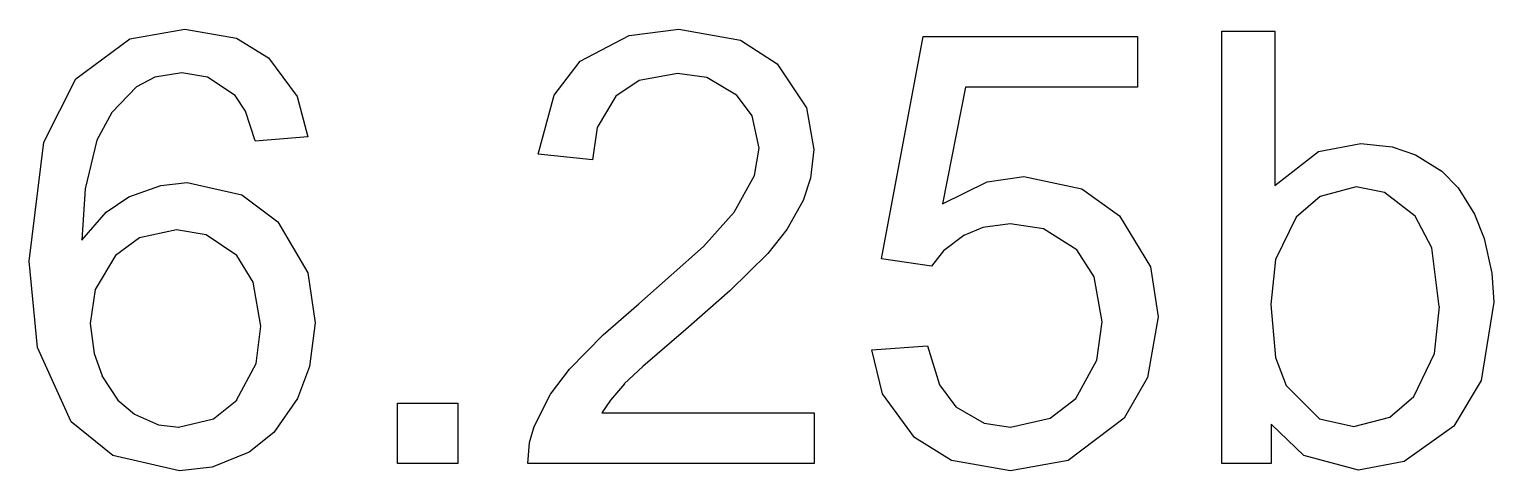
# Model space of a CAD drawing. Header units: millimetres. Extents: x -489 to 574, y -241 to 468.
# Drawn here: x -344.92 to -314.14, y -163.22 to -153.93 of the extents above; entities that cross this region are included whole.
import ezdxf

# ---------------------------------------------------------------- set-up
doc = ezdxf.new("R2010")
doc.units = ezdxf.units.MM
doc.layers.add('01_线宽0.15', color=7, linetype='Continuous')
doc.layers.add('实填充图层01', color=7, linetype='Continuous')

# ---------------------------------------------------------------- blocks, each defined once
blk = doc.blocks.new('图块1821_无名图块')
at = {"layer": '实填充图层01'}
for p, q in [((0.006, 0.146), (-0.213, 0.478)), ((0.213, -0.478), (0.006, 0.146))]:
    blk.add_line(p, q, dxfattribs=at)
blk = doc.blocks.new('图块1822_无名图块')
at = {"layer": '实填充图层01'}
for p, q in [((-0.015, 0.147), (-0.561, 0.239)), ((0.561, -0.239), (-0.015, 0.147))]:
    blk.add_line(p, q, dxfattribs=at)
blk = doc.blocks.new('图块1823_无名图块')
at = {"layer": '实填充图层01'}
for p, q in [((-0.088, 0.056), (-0.474, -0.149)), ((0.474, 0.149), (-0.088, 0.056))]:
    blk.add_line(p, q, dxfattribs=at)
blk = doc.blocks.new('图块1824_无名图块')
at = {"layer": '实填充图层01'}
for p, q in [((0.416, 0.56), (-0.104, 0.02)), ((-0.104, 0.02), (-0.416, -0.56))]:
    blk.add_line(p, q, dxfattribs=at)
blk = doc.blocks.new('图块1825_无名图块')
at = {"layer": '实填充图层01'}
for p, q in [((0.159, 1.051), (-0.091, 0.027)), ((-0.091, 0.027), (-0.159, -1.051))]:
    blk.add_line(p, q, dxfattribs=at)
blk = doc.blocks.new('图块1826_无名图块')
at = {"layer": '实填充图层01'}
for p, q in [((0.015, 0.133), (0.494, 0.455)), ((-0.494, -0.455), (0.015, 0.133))]:
    blk.add_line(p, q, dxfattribs=at)
blk = doc.blocks.new('图块1827_无名图块')
at = {"layer": '实填充图层01'}
for p, q in [((-0.612, -0.149), (0.059, 0.091)), ((0.059, 0.091), (0.612, 0.149))]:
    blk.add_line(p, q, dxfattribs=at)
blk = doc.blocks.new('图块1828_无名图块')
at = {"layer": '实填充图层01'}
for p, q in [((-0.952, 0.412), (0.196, 0.153)), ((0.196, 0.153), (0.952, -0.412))]:
    blk.add_line(p, q, dxfattribs=at)
blk = doc.blocks.new('图块1829_无名图块')
at = {"layer": '实填充图层01'}
for p, q in [((-0.393, 1.063), (0.24, -0.009)), ((0.24, -0.009), (0.393, -1.063))]:
    blk.add_line(p, q, dxfattribs=at)
blk = doc.blocks.new('图块1830_无名图块')
at = {"layer": '实填充图层01'}
for p, q in [((0.184, 0.796), (0.069, -0.125)), ((0.069, -0.125), (-0.184, -0.796))]:
    blk.add_line(p, q, dxfattribs=at)
blk = doc.blocks.new('图块1831_无名图块')
at = {"layer": '实填充图层01'}
for p, q in [((0.508, 0.563), (0.007, -0.153)), ((0.007, -0.153), (-0.508, -0.563))]:
    blk.add_line(p, q, dxfattribs=at)
blk = doc.blocks.new('图块1832_无名图块')
at = {"layer": '实填充图层01'}
for p, q in [((0.732, 0.196), (-0.045, -0.12)), ((-0.045, -0.12), (-0.732, -0.196))]:
    blk.add_line(p, q, dxfattribs=at)
blk = doc.blocks.new('图块1833_无名图块')
at = {"layer": '实填充图层01'}
for p, q in [((-0.263, -0.191), (-1.139, 0.513)), ((1.139, -0.513), (-0.263, -0.191))]:
    blk.add_line(p, q, dxfattribs=at)
blk = doc.blocks.new('图块1834_无名图块')
at = {"layer": '实填充图层01'}
for p, q in [((-0.27, -0.125), (-0.44, 1.691)), ((0.44, -1.691), (-0.27, -0.125))]:
    blk.add_line(p, q, dxfattribs=at)
blk = doc.blocks.new('图块1835_无名图块')
at = {"layer": '实填充图层01'}
for p, q in [((-0.182, 0.584), (0.488, 1.917)), ((-0.488, -1.917), (-0.182, 0.584))]:
    blk.add_line(p, q, dxfattribs=at)
blk = doc.blocks.new('图块1836_无名图块')
at = {"layer": '实填充图层01'}
for p, q in [((-1.147, -0.521), (-0.009, 0.319)), ((-0.009, 0.319), (1.147, 0.521))]:
    blk.add_line(p, q, dxfattribs=at)
blk = doc.blocks.new('图块1837_无名图块')
at = {"layer": '实填充图层01'}
for p, q in [((-0.88, 0.301), (0.201, 0.112)), ((0.201, 0.112), (0.88, -0.301))]:
    blk.add_line(p, q, dxfattribs=at)
blk = doc.blocks.new('图块1838_无名图块')
at = {"layer": '实填充图层01'}
for p, q in [((-0.412, 0.83), (0.185, 0.014)), ((0.185, 0.014), (0.412, -0.83))]:
    blk.add_line(p, q, dxfattribs=at)
blk = doc.blocks.new('图块1839_无名图块')
at = {"layer": '实填充图层01'}
for p, q in [((-0.123, 0.552), (-0.045, -0.079)), ((-0.045, -0.079), (0.123, -0.552))]:
    blk.add_line(p, q, dxfattribs=at)
blk = doc.blocks.new('图块1840_无名图块')
at = {"layer": '实填充图层01'}
for p, q in [((-0.341, 0.401), (-0.006, -0.11)), ((-0.006, -0.11), (0.341, -0.401))]:
    blk.add_line(p, q, dxfattribs=at)
blk = doc.blocks.new('图块1841_无名图块')
at = {"layer": '实填充图层01'}
for p, q in [((-0.465, 0.139), (0.042, -0.085)), ((0.042, -0.085), (0.465, -0.139))]:
    blk.add_line(p, q, dxfattribs=at)
blk = doc.blocks.new('图块1842_无名图块')
at = {"layer": '实填充图层01'}
for p, q in [((0.125, -0.107), (0.61, 0.286)), ((-0.61, -0.286), (0.125, -0.107))]:
    blk.add_line(p, q, dxfattribs=at)
blk = doc.blocks.new('图块1843_无名图块')
at = {"layer": '实填充图层01'}
for p, q in [((0.155, -0.008), (0.253, 0.776)), ((-0.253, -0.776), (0.155, -0.008))]:
    blk.add_line(p, q, dxfattribs=at)
blk = doc.blocks.new('图块1844_无名图块')
at = {"layer": '实填充图层01'}
for p, q in [((0.093, 0.188), (-0.25, 0.743)), ((0.25, -0.743), (0.093, 0.188))]:
    blk.add_line(p, q, dxfattribs=at)
blk = doc.blocks.new('图块1845_无名图块')
at = {"layer": '实填充图层01'}
for p, q in [((-0.009, 0.166), (-0.635, 0.272)), ((0.635, -0.272), (-0.009, 0.166))]:
    blk.add_line(p, q, dxfattribs=at)
blk = doc.blocks.new('图块1846_无名图块')
at = {"layer": '实填充图层01'}
for p, q in [((-0.134, 0.101), (-0.642, -0.272)), ((0.642, 0.272), (-0.134, 0.101))]:
    blk.add_line(p, q, dxfattribs=at)
blk = doc.blocks.new('图块1847_无名图块')
at = {"layer": '实填充图层01'}
for p, q in [((0.264, 0.712), (-0.162, -0.002)), ((-0.162, -0.002), (-0.264, -0.712))]:
    blk.add_line(p, q, dxfattribs=at)
blk = doc.blocks.new('图块1848_无名图块')
at = {"layer": '实填充图层01'}
for p, q in [((-0.03, 0.054), (0.066, 0.388)), ((-0.066, -0.388), (-0.03, 0.054))]:
    blk.add_line(p, q, dxfattribs=at)
blk = doc.blocks.new('图块1849_无名图块')
at = {"layer": '实填充图层01'}
for p, q in [((-0.024, 0.077), (0.371, 0.604)), ((-0.371, -0.604), (-0.024, 0.077))]:
    blk.add_line(p, q, dxfattribs=at)
blk = doc.blocks.new('图块1850_无名图块')
at = {"layer": '实填充图层01'}
for p, q in [((-0.02, 0.037), (0.73, 0.686)), ((-0.73, -0.686), (-0.02, 0.037))]:
    blk.add_line(p, q, dxfattribs=at)
blk = doc.blocks.new('图块1851_无名图块')
at = {"layer": '实填充图层01'}
for p, q in [((0.355, 0.24), (1.001, 0.963)), ((-1.001, -0.963), (0.355, 0.24))]:
    blk.add_line(p, q, dxfattribs=at)
blk = doc.blocks.new('图块1852_无名图块')
at = {"layer": '实填充图层01'}
for p, q in [((0.161, 0.1), (0.263, 0.673)), ((-0.263, -0.673), (0.161, 0.1))]:
    blk.add_line(p, q, dxfattribs=at)
blk = doc.blocks.new('图块1853_无名图块')
at = {"layer": '实填充图层01'}
for p, q in [((0.089, 0.118), (-0.238, 0.56)), ((0.238, -0.56), (0.089, 0.118))]:
    blk.add_line(p, q, dxfattribs=at)
blk = doc.blocks.new('图块1854_无名图块')
at = {"layer": '实填充图层01'}
for p, q in [((-0.003, 0.139), (-0.621, 0.228)), ((0.621, -0.228), (-0.003, 0.139))]:
    blk.add_line(p, q, dxfattribs=at)
blk = doc.blocks.new('图块1855_无名图块')
at = {"layer": '实填充图层01'}
for p, q in [((-0.158, 0.09), (-0.648, -0.241)), ((0.648, 0.241), (-0.158, 0.09))]:
    blk.add_line(p, q, dxfattribs=at)
blk = doc.blocks.new('图块1856_无名图块')
at = {"layer": '实填充图层01'}
for p, q in [((0.246, 0.667), (-0.148, 0.012)), ((-0.148, 0.012), (-0.246, -0.667))]:
    blk.add_line(p, q, dxfattribs=at)
blk = doc.blocks.new('图块1857_无名图块')
at = {"layer": '实填充图层01'}
for p, q in [((-0.107, 0.268), (0.443, 0.978)), ((-0.443, -0.978), (-0.107, 0.268))]:
    blk.add_line(p, q, dxfattribs=at)
blk = doc.blocks.new('图块1858_无名图块')
at = {"layer": '实填充图层01'}
for p, q in [((-0.006, 0.206), (1.034, 0.337)), ((-1.034, -0.337), (-0.006, 0.206))]:
    blk.add_line(p, q, dxfattribs=at)
blk = doc.blocks.new('图块1859_无名图块')
at = {"layer": '实填充图层01'}
for p, q in [((-1.036, 0.363), (0.259, 0.136)), ((0.259, 0.136), (1.036, -0.363))]:
    blk.add_line(p, q, dxfattribs=at)
blk = doc.blocks.new('图块1860_无名图块')
at = {"layer": '实填充图层01'}
for p, q in [((-0.382, 0.901), (0.234, -0.023)), ((0.234, -0.023), (0.382, -0.901))]:
    blk.add_line(p, q, dxfattribs=at)
blk = doc.blocks.new('图块1861_无名图块')
at = {"layer": '实填充图层01'}
for p, q in [((0.112, 0.537), (0.042, -0.069)), ((0.042, -0.069), (-0.112, -0.537))]:
    blk.add_line(p, q, dxfattribs=at)
blk = doc.blocks.new('图块1862_无名图块')
at = {"layer": '实填充图层01'}
for p, q in [((0.371, 0.557), (0.028, -0.053)), ((0.028, -0.053), (-0.371, -0.557))]:
    blk.add_line(p, q, dxfattribs=at)
blk = doc.blocks.new('图块1863_无名图块')
at = {"layer": '实填充图层01'}
for p, q in [((0.86, 0.8), (0.064, 0.011)), ((0.064, 0.011), (-0.86, -0.8))]:
    blk.add_line(p, q, dxfattribs=at)
blk = doc.blocks.new('图块1864_无名图块')
at = {"layer": '实填充图层01'}
for p, q in [((0.647, 0.573), (-0.255, -0.202)), ((-0.255, -0.202), (-0.647, -0.573))]:
    blk.add_line(p, q, dxfattribs=at)
blk = doc.blocks.new('图块1865_无名图块')
at = {"layer": '实填充图层01'}
for p, q in [((0.236, 0.303), (-0.053, -0.036)), ((-0.053, -0.036), (-0.236, -0.303))]:
    blk.add_line(p, q, dxfattribs=at)
blk = doc.blocks.new('图块1866_无名图块')
at = {"layer": '实填充图层01'}
for p, q in [((-0.3, 0.642), (-0.048, -0.181)), ((-0.048, -0.181), (0.3, -0.642))]:
    blk.add_line(p, q, dxfattribs=at)
blk = doc.blocks.new('图块1867_无名图块')
at = {"layer": '实填充图层01'}
for p, q in [((-0.574, 0.215), (0.018, -0.131)), ((0.018, -0.131), (0.574, -0.215))]:
    blk.add_line(p, q, dxfattribs=at)
blk = doc.blocks.new('图块1868_无名图块')
at = {"layer": '实填充图层01'}
for p, q in [((0.146, -0.113), (0.685, 0.304)), ((-0.685, -0.304), (0.146, -0.113))]:
    blk.add_line(p, q, dxfattribs=at)
blk = doc.blocks.new('图块1869_无名图块')
at = {"layer": '实填充图层01'}
for p, q in [((0.169, 0), (0.276, 0.806)), ((-0.276, -0.806), (0.169, 0))]:
    blk.add_line(p, q, dxfattribs=at)
blk = doc.blocks.new('图块1870_无名图块')
at = {"layer": '实填充图层01'}
for p, q in [((0.099, 0.19), (-0.265, 0.754)), ((0.265, -0.754), (0.099, 0.19))]:
    blk.add_line(p, q, dxfattribs=at)
blk = doc.blocks.new('图块1871_无名图块')
at = {"layer": '实填充图层01'}
for p, q in [((0, 0.169), (-0.702, 0.276)), ((0.702, -0.276), (0, 0.169))]:
    blk.add_line(p, q, dxfattribs=at)
blk = doc.blocks.new('图块1872_无名图块')
at = {"layer": '实填充图层01'}
for p, q in [((-0.086, 0.046), (-0.487, -0.124)), ((0.487, 0.124), (-0.086, 0.046))]:
    blk.add_line(p, q, dxfattribs=at)
blk = doc.blocks.new('图块1873_无名图块')
at = {"layer": '实填充图层01'}
for p, q in [((0.338, 0.321), (-0.085, -0.002)), ((-0.085, -0.002), (-0.338, -0.321))]:
    blk.add_line(p, q, dxfattribs=at)
blk = doc.blocks.new('图块1874_无名图块')
at = {"layer": '实填充图层01'}
for p, q in [((-0.856, -0.287), (0.083, 0.176)), ((0.083, 0.176), (0.856, 0.287))]:
    blk.add_line(p, q, dxfattribs=at)
blk = doc.blocks.new('图块1875_无名图块')
at = {"layer": '实填充图层01'}
for p, q in [((-1.002, 0.413), (0.212, 0.154)), ((0.212, 0.154), (1.002, -0.413))]:
    blk.add_line(p, q, dxfattribs=at)
blk = doc.blocks.new('图块1876_无名图块')
at = {"layer": '实填充图层01'}
for p, q in [((-0.408, 1.06), (0.25, -0.011)), ((0.25, -0.011), (0.408, -1.06))]:
    blk.add_line(p, q, dxfattribs=at)
blk = doc.blocks.new('图块1877_无名图块')
at = {"layer": '实填充图层01'}
for p, q in [((0.359, 1.067), (0.134, -0.211)), ((0.134, -0.211), (-0.359, -1.067))]:
    blk.add_line(p, q, dxfattribs=at)
blk = doc.blocks.new('图块1878_无名图块')
at = {"layer": '实填充图层01'}
for p, q in [((1.193, 0.552), (0.014, -0.339)), ((0.014, -0.339), (-1.193, -0.552))]:
    blk.add_line(p, q, dxfattribs=at)
blk = doc.blocks.new('图块1879_无名图块')
at = {"layer": '实填充图层01'}
for p, q in [((-0.233, -0.13), (-1.011, 0.348)), ((1.011, -0.348), (-0.233, -0.13))]:
    blk.add_line(p, q, dxfattribs=at)
blk = doc.blocks.new('图块1880_无名图块')
at = {"layer": '实填充图层01'}
for p, q in [((-0.22, -0.001), (-0.448, 0.922)), ((0.448, -0.922), (-0.22, -0.001))]:
    blk.add_line(p, q, dxfattribs=at)
blk = doc.blocks.new('图块1881_无名图块')
at = {"layer": '实填充图层01'}
for p, q in [((0.012, 0.27), (0.903, 0.441)), ((-0.903, -0.441), (0.012, 0.27))]:
    blk.add_line(p, q, dxfattribs=at)
blk = doc.blocks.new('图块1882_无名图块')
at = {"layer": '实填充图层01'}
for p, q in [((-0.576, 0.122), (0.085, 0.046)), ((0.085, 0.046), (0.576, -0.122))]:
    blk.add_line(p, q, dxfattribs=at)
blk = doc.blocks.new('图块1883_无名图块')
at = {"layer": '实填充图层01'}
for p, q in [((-0.447, 0.344), (0.1, 0.007)), ((0.1, 0.007), (0.447, -0.344))]:
    blk.add_line(p, q, dxfattribs=at)
blk = doc.blocks.new('图块1884_无名图块')
at = {"layer": '实填充图层01'}
for p, q in [((-0.274, 0.534), (0.07, -0.02)), ((0.07, -0.02), (0.274, -0.534))]:
    blk.add_line(p, q, dxfattribs=at)
blk = doc.blocks.new('图块1885_无名图块')
at = {"layer": '实填充图层01'}
for p, q in [((-0.099, 0.668), (0.061, -0.058)), ((0.061, -0.058), (0.099, -0.668))]:
    blk.add_line(p, q, dxfattribs=at)
blk = doc.blocks.new('图块1886_无名图块')
at = {"layer": '实填充图层01'}
for p, q in [((0.418, 1.306), (0.155, -0.346)), ((0.155, -0.346), (-0.418, -1.306))]:
    blk.add_line(p, q, dxfattribs=at)
blk = doc.blocks.new('图块1887_无名图块')
at = {"layer": '实填充图层01'}
for p, q in [((1.004, 0.461), (-0.038, -0.283)), ((-0.038, -0.283), (-1.004, -0.461))]:
    blk.add_line(p, q, dxfattribs=at)
blk = doc.blocks.new('图块1888_无名图块')
at = {"layer": '实填充图层01'}
for p, q in [((-0.233, -0.18), (-0.915, 0.485)), ((0.915, -0.485), (-0.233, -0.18))]:
    blk.add_line(p, q, dxfattribs=at)
blk = doc.blocks.new('图块1889_无名图块')
at = {"layer": '实填充图层01'}
for p, q in [((-0.161, 0.854), (-0.06, -0.264)), ((-0.06, -0.264), (0.161, -0.854))]:
    blk.add_line(p, q, dxfattribs=at)
blk = doc.blocks.new('图块1890_无名图块')
at = {"layer": '实填充图层01'}
for p, q in [((-0.712, 0.431), (-0.006, -0.264)), ((-0.006, -0.264), (0.712, -0.431))]:
    blk.add_line(p, q, dxfattribs=at)
blk = doc.blocks.new('图块1891_无名图块')
at = {"layer": '实填充图层01'}
for p, q in [((0.126, -0.118), (0.632, 0.317)), ((-0.632, -0.317), (0.126, -0.118))]:
    blk.add_line(p, q, dxfattribs=at)
blk = doc.blocks.new('图块1892_无名图块')
at = {"layer": '实填充图层01'}
for p, q in [((0.163, -0.04), (0.267, 0.946)), ((-0.267, -0.946), (0.163, -0.04))]:
    blk.add_line(p, q, dxfattribs=at)
blk = doc.blocks.new('图块1893_无名图块')
at = {"layer": '实填充图层01'}
for p, q in [((0.095, 0.281), (-0.255, 0.95)), ((0.255, -0.95), (0.095, 0.281))]:
    blk.add_line(p, q, dxfattribs=at)
blk = doc.blocks.new('图块1894_无名图块')
at = {"layer": '实填充图层01'}
for p, q in [((-0.022, 0.188), (-0.618, 0.307)), ((0.618, -0.307), (-0.022, 0.188))]:
    blk.add_line(p, q, dxfattribs=at)
blk = doc.blocks.new('图块1895_无名图块')
at = {"layer": '实填充图层01'}
for p, q in [((0.632, 0.318), (-0.126, 0.118)), ((-0.126, 0.118), (-0.632, -0.318))]:
    blk.add_line(p, q, dxfattribs=at)
blk = doc.blocks.new('图块1896_无名图块')
at = {"layer": '实填充图层01'}
for p, q in [((0.267, 0.919), (-0.163, 0.03)), ((-0.163, 0.03), (-0.267, -0.919))]:
    blk.add_line(p, q, dxfattribs=at)
blk = doc.blocks.new('图块1990_无名图块')
at = {"layer": '实填充图层01'}
for p, q in [((0.006, 0.146), (-0.213, 0.478)), ((0.213, -0.478), (0.006, 0.146))]:
    blk.add_line(p, q, dxfattribs=at)
blk = doc.blocks.new('图块1991_无名图块')
at = {"layer": '实填充图层01'}
for p, q in [((-0.015, 0.147), (-0.561, 0.239)), ((0.561, -0.239), (-0.015, 0.147))]:
    blk.add_line(p, q, dxfattribs=at)
blk = doc.blocks.new('图块1992_无名图块')
at = {"layer": '实填充图层01'}
for p, q in [((-0.088, 0.056), (-0.474, -0.149)), ((0.474, 0.149), (-0.088, 0.056))]:
    blk.add_line(p, q, dxfattribs=at)
blk = doc.blocks.new('图块1993_无名图块')
at = {"layer": '实填充图层01'}
for p, q in [((0.416, 0.56), (-0.104, 0.02)), ((-0.104, 0.02), (-0.416, -0.56))]:
    blk.add_line(p, q, dxfattribs=at)
blk = doc.blocks.new('图块1994_无名图块')
at = {"layer": '实填充图层01'}
for p, q in [((0.159, 1.051), (-0.091, 0.027)), ((-0.091, 0.027), (-0.159, -1.051))]:
    blk.add_line(p, q, dxfattribs=at)
blk = doc.blocks.new('图块1995_无名图块')
at = {"layer": '实填充图层01'}
for p, q in [((0.015, 0.133), (0.494, 0.455)), ((-0.494, -0.455), (0.015, 0.133))]:
    blk.add_line(p, q, dxfattribs=at)
blk = doc.blocks.new('图块1996_无名图块')
at = {"layer": '实填充图层01'}
for p, q in [((-0.612, -0.149), (0.059, 0.091)), ((0.059, 0.091), (0.612, 0.149))]:
    blk.add_line(p, q, dxfattribs=at)
blk = doc.blocks.new('图块1997_无名图块')
at = {"layer": '实填充图层01'}
for p, q in [((-0.952, 0.412), (0.196, 0.153)), ((0.196, 0.153), (0.952, -0.412))]:
    blk.add_line(p, q, dxfattribs=at)
blk = doc.blocks.new('图块1998_无名图块')
at = {"layer": '实填充图层01'}
for p, q in [((-0.393, 1.063), (0.24, -0.009)), ((0.24, -0.009), (0.393, -1.063))]:
    blk.add_line(p, q, dxfattribs=at)
blk = doc.blocks.new('图块1999_无名图块')
at = {"layer": '实填充图层01'}
for p, q in [((0.184, 0.796), (0.069, -0.125)), ((0.069, -0.125), (-0.184, -0.796))]:
    blk.add_line(p, q, dxfattribs=at)
blk = doc.blocks.new('图块2000_无名图块')
at = {"layer": '实填充图层01'}
for p, q in [((0.508, 0.563), (0.007, -0.153)), ((0.007, -0.153), (-0.508, -0.563))]:
    blk.add_line(p, q, dxfattribs=at)
blk = doc.blocks.new('图块2001_无名图块')
at = {"layer": '实填充图层01'}
for p, q in [((0.732, 0.196), (-0.045, -0.12)), ((-0.045, -0.12), (-0.732, -0.196))]:
    blk.add_line(p, q, dxfattribs=at)
blk = doc.blocks.new('图块2002_无名图块')
at = {"layer": '实填充图层01'}
for p, q in [((-0.263, -0.191), (-1.139, 0.513)), ((1.139, -0.513), (-0.263, -0.191))]:
    blk.add_line(p, q, dxfattribs=at)
blk = doc.blocks.new('图块2003_无名图块')
at = {"layer": '实填充图层01'}
for p, q in [((-0.27, -0.125), (-0.44, 1.691)), ((0.44, -1.691), (-0.27, -0.125))]:
    blk.add_line(p, q, dxfattribs=at)
blk = doc.blocks.new('图块2004_无名图块')
at = {"layer": '实填充图层01'}
for p, q in [((-0.182, 0.584), (0.488, 1.917)), ((-0.488, -1.917), (-0.182, 0.584))]:
    blk.add_line(p, q, dxfattribs=at)
blk = doc.blocks.new('图块2005_无名图块')
at = {"layer": '实填充图层01'}
for p, q in [((-1.147, -0.521), (-0.009, 0.319)), ((-0.009, 0.319), (1.147, 0.521))]:
    blk.add_line(p, q, dxfattribs=at)
blk = doc.blocks.new('图块2006_无名图块')
at = {"layer": '实填充图层01'}
for p, q in [((-0.88, 0.301), (0.201, 0.112)), ((0.201, 0.112), (0.88, -0.301))]:
    blk.add_line(p, q, dxfattribs=at)
blk = doc.blocks.new('图块2007_无名图块')
at = {"layer": '实填充图层01'}
for p, q in [((-0.412, 0.83), (0.185, 0.014)), ((0.185, 0.014), (0.412, -0.83))]:
    blk.add_line(p, q, dxfattribs=at)
blk = doc.blocks.new('图块2008_无名图块')
at = {"layer": '实填充图层01'}
for p, q in [((-0.123, 0.552), (-0.045, -0.079)), ((-0.045, -0.079), (0.123, -0.552))]:
    blk.add_line(p, q, dxfattribs=at)
blk = doc.blocks.new('图块2009_无名图块')
at = {"layer": '实填充图层01'}
for p, q in [((-0.341, 0.401), (-0.006, -0.11)), ((-0.006, -0.11), (0.341, -0.401))]:
    blk.add_line(p, q, dxfattribs=at)
blk = doc.blocks.new('图块2010_无名图块')
at = {"layer": '实填充图层01'}
for p, q in [((-0.465, 0.139), (0.042, -0.085)), ((0.042, -0.085), (0.465, -0.139))]:
    blk.add_line(p, q, dxfattribs=at)
blk = doc.blocks.new('图块2011_无名图块')
at = {"layer": '实填充图层01'}
for p, q in [((0.125, -0.107), (0.61, 0.286)), ((-0.61, -0.286), (0.125, -0.107))]:
    blk.add_line(p, q, dxfattribs=at)
blk = doc.blocks.new('图块2012_无名图块')
at = {"layer": '实填充图层01'}
for p, q in [((0.155, -0.008), (0.253, 0.776)), ((-0.253, -0.776), (0.155, -0.008))]:
    blk.add_line(p, q, dxfattribs=at)
blk = doc.blocks.new('图块2013_无名图块')
at = {"layer": '实填充图层01'}
for p, q in [((0.093, 0.188), (-0.25, 0.743)), ((0.25, -0.743), (0.093, 0.188))]:
    blk.add_line(p, q, dxfattribs=at)
blk = doc.blocks.new('图块2014_无名图块')
at = {"layer": '实填充图层01'}
for p, q in [((-0.009, 0.166), (-0.635, 0.272)), ((0.635, -0.272), (-0.009, 0.166))]:
    blk.add_line(p, q, dxfattribs=at)
blk = doc.blocks.new('图块2015_无名图块')
at = {"layer": '实填充图层01'}
for p, q in [((-0.134, 0.101), (-0.642, -0.272)), ((0.642, 0.272), (-0.134, 0.101))]:
    blk.add_line(p, q, dxfattribs=at)
blk = doc.blocks.new('图块2016_无名图块')
at = {"layer": '实填充图层01'}
for p, q in [((0.264, 0.712), (-0.162, -0.002)), ((-0.162, -0.002), (-0.264, -0.712))]:
    blk.add_line(p, q, dxfattribs=at)
blk = doc.blocks.new('图块2017_无名图块')
at = {"layer": '实填充图层01'}
for p, q in [((-0.03, 0.054), (0.066, 0.388)), ((-0.066, -0.388), (-0.03, 0.054))]:
    blk.add_line(p, q, dxfattribs=at)
blk = doc.blocks.new('图块2018_无名图块')
at = {"layer": '实填充图层01'}
for p, q in [((-0.024, 0.077), (0.371, 0.604)), ((-0.371, -0.604), (-0.024, 0.077))]:
    blk.add_line(p, q, dxfattribs=at)
blk = doc.blocks.new('图块2019_无名图块')
at = {"layer": '实填充图层01'}
for p, q in [((-0.02, 0.037), (0.73, 0.686)), ((-0.73, -0.686), (-0.02, 0.037))]:
    blk.add_line(p, q, dxfattribs=at)
blk = doc.blocks.new('图块2020_无名图块')
at = {"layer": '实填充图层01'}
for p, q in [((0.355, 0.24), (1.001, 0.963)), ((-1.001, -0.963), (0.355, 0.24))]:
    blk.add_line(p, q, dxfattribs=at)
blk = doc.blocks.new('图块2021_无名图块')
at = {"layer": '实填充图层01'}
for p, q in [((0.161, 0.1), (0.263, 0.673)), ((-0.263, -0.673), (0.161, 0.1))]:
    blk.add_line(p, q, dxfattribs=at)
blk = doc.blocks.new('图块2022_无名图块')
at = {"layer": '实填充图层01'}
for p, q in [((0.089, 0.118), (-0.238, 0.56)), ((0.238, -0.56), (0.089, 0.118))]:
    blk.add_line(p, q, dxfattribs=at)
blk = doc.blocks.new('图块2023_无名图块')
at = {"layer": '实填充图层01'}
for p, q in [((-0.003, 0.139), (-0.621, 0.228)), ((0.621, -0.228), (-0.003, 0.139))]:
    blk.add_line(p, q, dxfattribs=at)
blk = doc.blocks.new('图块2024_无名图块')
at = {"layer": '实填充图层01'}
for p, q in [((-0.158, 0.09), (-0.648, -0.241)), ((0.648, 0.241), (-0.158, 0.09))]:
    blk.add_line(p, q, dxfattribs=at)
blk = doc.blocks.new('图块2025_无名图块')
at = {"layer": '实填充图层01'}
for p, q in [((0.246, 0.667), (-0.148, 0.012)), ((-0.148, 0.012), (-0.246, -0.667))]:
    blk.add_line(p, q, dxfattribs=at)
blk = doc.blocks.new('图块2026_无名图块')
at = {"layer": '实填充图层01'}
for p, q in [((-0.107, 0.268), (0.443, 0.978)), ((-0.443, -0.978), (-0.107, 0.268))]:
    blk.add_line(p, q, dxfattribs=at)
blk = doc.blocks.new('图块2027_无名图块')
at = {"layer": '实填充图层01'}
for p, q in [((-0.006, 0.206), (1.034, 0.337)), ((-1.034, -0.337), (-0.006, 0.206))]:
    blk.add_line(p, q, dxfattribs=at)
blk = doc.blocks.new('图块2028_无名图块')
at = {"layer": '实填充图层01'}
for p, q in [((-1.036, 0.363), (0.259, 0.136)), ((0.259, 0.136), (1.036, -0.363))]:
    blk.add_line(p, q, dxfattribs=at)
blk = doc.blocks.new('图块2029_无名图块')
at = {"layer": '实填充图层01'}
for p, q in [((-0.382, 0.901), (0.234, -0.023)), ((0.234, -0.023), (0.382, -0.901))]:
    blk.add_line(p, q, dxfattribs=at)
blk = doc.blocks.new('图块2030_无名图块')
at = {"layer": '实填充图层01'}
for p, q in [((0.112, 0.537), (0.042, -0.069)), ((0.042, -0.069), (-0.112, -0.537))]:
    blk.add_line(p, q, dxfattribs=at)
blk = doc.blocks.new('图块2031_无名图块')
at = {"layer": '实填充图层01'}
for p, q in [((0.371, 0.557), (0.028, -0.053)), ((0.028, -0.053), (-0.371, -0.557))]:
    blk.add_line(p, q, dxfattribs=at)
blk = doc.blocks.new('图块2032_无名图块')
at = {"layer": '实填充图层01'}
for p, q in [((0.86, 0.8), (0.064, 0.011)), ((0.064, 0.011), (-0.86, -0.8))]:
    blk.add_line(p, q, dxfattribs=at)
blk = doc.blocks.new('图块2033_无名图块')
at = {"layer": '实填充图层01'}
for p, q in [((0.647, 0.573), (-0.255, -0.202)), ((-0.255, -0.202), (-0.647, -0.573))]:
    blk.add_line(p, q, dxfattribs=at)
blk = doc.blocks.new('图块2034_无名图块')
at = {"layer": '实填充图层01'}
for p, q in [((0.236, 0.303), (-0.053, -0.036)), ((-0.053, -0.036), (-0.236, -0.303))]:
    blk.add_line(p, q, dxfattribs=at)
blk = doc.blocks.new('图块2035_无名图块')
at = {"layer": '实填充图层01'}
for p, q in [((-0.3, 0.642), (-0.048, -0.181)), ((-0.048, -0.181), (0.3, -0.642))]:
    blk.add_line(p, q, dxfattribs=at)
blk = doc.blocks.new('图块2036_无名图块')
at = {"layer": '实填充图层01'}
for p, q in [((-0.574, 0.215), (0.018, -0.131)), ((0.018, -0.131), (0.574, -0.215))]:
    blk.add_line(p, q, dxfattribs=at)
blk = doc.blocks.new('图块2037_无名图块')
at = {"layer": '实填充图层01'}
for p, q in [((0.146, -0.113), (0.685, 0.304)), ((-0.685, -0.304), (0.146, -0.113))]:
    blk.add_line(p, q, dxfattribs=at)
blk = doc.blocks.new('图块2038_无名图块')
at = {"layer": '实填充图层01'}
for p, q in [((0.169, 0), (0.276, 0.806)), ((-0.276, -0.806), (0.169, 0))]:
    blk.add_line(p, q, dxfattribs=at)
blk = doc.blocks.new('图块2039_无名图块')
at = {"layer": '实填充图层01'}
for p, q in [((0.099, 0.19), (-0.265, 0.754)), ((0.265, -0.754), (0.099, 0.19))]:
    blk.add_line(p, q, dxfattribs=at)
blk = doc.blocks.new('图块2040_无名图块')
at = {"layer": '实填充图层01'}
for p, q in [((0, 0.169), (-0.702, 0.276)), ((0.702, -0.276), (0, 0.169))]:
    blk.add_line(p, q, dxfattribs=at)
blk = doc.blocks.new('图块2041_无名图块')
at = {"layer": '实填充图层01'}
for p, q in [((-0.086, 0.046), (-0.487, -0.124)), ((0.487, 0.124), (-0.086, 0.046))]:
    blk.add_line(p, q, dxfattribs=at)
blk = doc.blocks.new('图块2042_无名图块')
at = {"layer": '实填充图层01'}
for p, q in [((0.338, 0.321), (-0.085, -0.002)), ((-0.085, -0.002), (-0.338, -0.321))]:
    blk.add_line(p, q, dxfattribs=at)
blk = doc.blocks.new('图块2043_无名图块')
at = {"layer": '实填充图层01'}
for p, q in [((-0.856, -0.287), (0.083, 0.176)), ((0.083, 0.176), (0.856, 0.287))]:
    blk.add_line(p, q, dxfattribs=at)
blk = doc.blocks.new('图块2044_无名图块')
at = {"layer": '实填充图层01'}
for p, q in [((-1.002, 0.413), (0.212, 0.154)), ((0.212, 0.154), (1.002, -0.413))]:
    blk.add_line(p, q, dxfattribs=at)
blk = doc.blocks.new('图块2045_无名图块')
at = {"layer": '实填充图层01'}
for p, q in [((-0.408, 1.06), (0.25, -0.011)), ((0.25, -0.011), (0.408, -1.06))]:
    blk.add_line(p, q, dxfattribs=at)
blk = doc.blocks.new('图块2046_无名图块')
at = {"layer": '实填充图层01'}
for p, q in [((0.359, 1.067), (0.134, -0.211)), ((0.134, -0.211), (-0.359, -1.067))]:
    blk.add_line(p, q, dxfattribs=at)
blk = doc.blocks.new('图块2047_无名图块')
at = {"layer": '实填充图层01'}
for p, q in [((1.193, 0.552), (0.014, -0.339)), ((0.014, -0.339), (-1.193, -0.552))]:
    blk.add_line(p, q, dxfattribs=at)
blk = doc.blocks.new('图块2048_无名图块')
at = {"layer": '实填充图层01'}
for p, q in [((-0.233, -0.13), (-1.011, 0.348)), ((1.011, -0.348), (-0.233, -0.13))]:
    blk.add_line(p, q, dxfattribs=at)
blk = doc.blocks.new('图块2049_无名图块')
at = {"layer": '实填充图层01'}
for p, q in [((-0.22, -0.001), (-0.448, 0.922)), ((0.448, -0.922), (-0.22, -0.001))]:
    blk.add_line(p, q, dxfattribs=at)
blk = doc.blocks.new('图块2050_无名图块')
at = {"layer": '实填充图层01'}
for p, q in [((0.012, 0.27), (0.903, 0.441)), ((-0.903, -0.441), (0.012, 0.27))]:
    blk.add_line(p, q, dxfattribs=at)
blk = doc.blocks.new('图块2051_无名图块')
at = {"layer": '实填充图层01'}
for p, q in [((-0.576, 0.122), (0.085, 0.046)), ((0.085, 0.046), (0.576, -0.122))]:
    blk.add_line(p, q, dxfattribs=at)
blk = doc.blocks.new('图块2052_无名图块')
at = {"layer": '实填充图层01'}
for p, q in [((-0.447, 0.344), (0.1, 0.007)), ((0.1, 0.007), (0.447, -0.344))]:
    blk.add_line(p, q, dxfattribs=at)
blk = doc.blocks.new('图块2053_无名图块')
at = {"layer": '实填充图层01'}
for p, q in [((-0.274, 0.534), (0.07, -0.02)), ((0.07, -0.02), (0.274, -0.534))]:
    blk.add_line(p, q, dxfattribs=at)
blk = doc.blocks.new('图块2054_无名图块')
at = {"layer": '实填充图层01'}
for p, q in [((-0.099, 0.668), (0.061, -0.058)), ((0.061, -0.058), (0.099, -0.668))]:
    blk.add_line(p, q, dxfattribs=at)
blk = doc.blocks.new('图块2055_无名图块')
at = {"layer": '实填充图层01'}
for p, q in [((0.418, 1.306), (0.155, -0.346)), ((0.155, -0.346), (-0.418, -1.306))]:
    blk.add_line(p, q, dxfattribs=at)
blk = doc.blocks.new('图块2056_无名图块')
at = {"layer": '实填充图层01'}
for p, q in [((1.004, 0.461), (-0.038, -0.283)), ((-0.038, -0.283), (-1.004, -0.461))]:
    blk.add_line(p, q, dxfattribs=at)
blk = doc.blocks.new('图块2057_无名图块')
at = {"layer": '实填充图层01'}
for p, q in [((-0.233, -0.18), (-0.915, 0.485)), ((0.915, -0.485), (-0.233, -0.18))]:
    blk.add_line(p, q, dxfattribs=at)
blk = doc.blocks.new('图块2058_无名图块')
at = {"layer": '实填充图层01'}
for p, q in [((-0.161, 0.854), (-0.06, -0.264)), ((-0.06, -0.264), (0.161, -0.854))]:
    blk.add_line(p, q, dxfattribs=at)
blk = doc.blocks.new('图块2059_无名图块')
at = {"layer": '实填充图层01'}
for p, q in [((-0.712, 0.431), (-0.006, -0.264)), ((-0.006, -0.264), (0.712, -0.431))]:
    blk.add_line(p, q, dxfattribs=at)
blk = doc.blocks.new('图块2060_无名图块')
at = {"layer": '实填充图层01'}
for p, q in [((0.126, -0.118), (0.632, 0.317)), ((-0.632, -0.317), (0.126, -0.118))]:
    blk.add_line(p, q, dxfattribs=at)
blk = doc.blocks.new('图块2061_无名图块')
at = {"layer": '实填充图层01'}
for p, q in [((0.163, -0.04), (0.267, 0.946)), ((-0.267, -0.946), (0.163, -0.04))]:
    blk.add_line(p, q, dxfattribs=at)
blk = doc.blocks.new('图块2062_无名图块')
at = {"layer": '实填充图层01'}
for p, q in [((0.095, 0.281), (-0.255, 0.95)), ((0.255, -0.95), (0.095, 0.281))]:
    blk.add_line(p, q, dxfattribs=at)
blk = doc.blocks.new('图块2063_无名图块')
at = {"layer": '实填充图层01'}
for p, q in [((-0.022, 0.188), (-0.618, 0.307)), ((0.618, -0.307), (-0.022, 0.188))]:
    blk.add_line(p, q, dxfattribs=at)
blk = doc.blocks.new('图块2064_无名图块')
at = {"layer": '实填充图层01'}
for p, q in [((0.632, 0.318), (-0.126, 0.118)), ((-0.126, 0.118), (-0.632, -0.318))]:
    blk.add_line(p, q, dxfattribs=at)
blk = doc.blocks.new('图块2065_无名图块')
at = {"layer": '实填充图层01'}
for p, q in [((0.267, 0.919), (-0.163, 0.03)), ((-0.163, 0.03), (-0.267, -0.919))]:
    blk.add_line(p, q, dxfattribs=at)

msp = doc.modelspace()

# ---------------------------------------------------------------- linework, layer by layer
at = {"layer": '01_线宽0.15'}
for p, q in [((-327.009, -158.76), (-326.132, -154.087)), ((-327.009, -158.76), (-326.132, -154.087)), ((-326.132, -154.087), (-321.624, -154.087)), ((-326.132, -154.087), (-321.624, -154.087)), ((-321.624, -154.087), (-321.624, -155.154)), ((-321.624, -154.087), (-321.624, -155.154)), ((-319.856, -163.066), (-319.856, -153.972)), ((-319.856, -153.972), (-318.739, -153.972)), ((-319.856, -163.066), (-319.856, -153.972)), ((-319.856, -153.972), (-318.739, -153.972)), ((-318.739, -153.972), (-318.739, -157.217)), ((-318.739, -153.972), (-318.739, -157.217)), ((-325.241, -155.154), (-325.726, -157.607)), ((-325.241, -155.154), (-325.726, -157.607)), ((-321.624, -155.154), (-325.241, -155.154)), ((-321.624, -155.154), (-325.241, -155.154)), ((-339.063, -156.195), (-340.168, -156.284)), ((-339.063, -156.195), (-340.168, -156.284)), ((-333.081, -156.678), (-334.224, -156.563)), ((-333.081, -156.678), (-334.224, -156.563)), ((-325.955, -158.913), (-327.009, -158.76)), ((-325.955, -158.913), (-327.009, -158.76)), ((-327.212, -160.678), (-326.043, -160.589)), ((-327.212, -160.678), (-326.043, -160.589)), ((-337.181, -163.066), (-337.181, -161.796)), ((-337.181, -161.796), (-335.911, -161.796)), ((-337.181, -163.066), (-337.181, -161.796)), ((-337.181, -161.796), (-335.911, -161.796)), ((-335.911, -161.796), (-335.911, -163.066)), ((-335.911, -161.796), (-335.911, -163.066)), ((-332.885, -161.999), (-328.42, -161.999)), ((-332.885, -161.999), (-328.42, -161.999)), ((-328.42, -161.999), (-328.42, -163.066)), ((-328.42, -161.999), (-328.42, -163.066)), ((-318.815, -162.236), (-318.815, -163.066)), ((-318.815, -162.236), (-318.815, -163.066)), ((-335.911, -163.066), (-337.181, -163.066)), ((-335.911, -163.066), (-337.181, -163.066)), ((-328.42, -163.066), (-334.44, -163.066)), ((-328.42, -163.066), (-334.44, -163.066)), ((-318.815, -163.066), (-319.856, -163.066)), ((-318.815, -163.066), (-319.856, -163.066))]:
    msp.add_line(p, q, dxfattribs=at)

# ---------------------------------------------------------------- block references
for name, p in [('图块1836_无名图块', (-342.795, -154.455)), ('图块2005_无名图块', (-342.795, -154.455)), ('图块1837_无名图块', (-340.767, -154.235)), ('图块2006_无名图块', (-340.767, -154.235)), ('图块1858_无名图块', (-332.303, -154.271)), ('图块2027_无名图块', (-332.303, -154.271)), ('图块1859_无名图块', (-330.233, -154.297)), ('图块2028_无名图块', (-330.233, -154.297)), ('图块1838_无名图块', (-339.475, -155.365)), ('图块2007_无名图块', (-339.475, -155.365)), ('图块1857_无名图块', (-333.781, -155.585)), ('图块2026_无名图块', (-333.781, -155.585)), ('图块1860_无名图块', (-328.815, -155.561)), ('图块2029_无名图块', (-328.815, -155.561)), ('图块1835_无名图块', (-344.43, -156.892)), ('图块2004_无名图块', (-344.43, -156.892)), ('图块1823_无名图块', (-342.189, -154.998)), ('图块1992_无名图块', (-342.189, -154.998)), ('图块1822_无名图块', (-341.154, -155.088)), ('图块1991_无名图块', (-341.154, -155.088)), ('图块1855_无名图块', (-331.943, -155.103)), ('图块2024_无名图块', (-331.943, -155.103)), ('图块1854_无名图块', (-330.674, -155.089)), ('图块2023_无名图块', (-330.674, -155.089)), ('图块1824_无名图块', (-343.079, -155.707)), ('图块1993_无名图块', (-343.079, -155.707)), ('图块1821_无名图块', (-340.381, -155.805)), ('图块1990_无名图块', (-340.381, -155.805)), ('图块1856_无名图块', (-332.836, -156.011)), ('图块2025_无名图块', (-332.836, -156.011)), ('图块1853_无名图块', (-329.814, -155.876)), ('图块2022_无名图块', (-329.814, -155.876)), ('图块1825_无名图块', (-343.654, -157.318)), ('图块1994_无名图块', (-343.654, -157.318)), ('图块1881_无名图块', (-317.836, -156.776)), ('图块2050_无名图块', (-317.836, -156.776)), ('图块1882_无名图块', (-316.358, -156.456)), ('图块2051_无名图块', (-316.358, -156.456)), ('图块1852_无名图块', (-329.84, -157.109)), ('图块2021_无名图块', (-329.84, -157.109)), ('图块1861_无名图块', (-328.545, -156.998)), ('图块2030_无名图块', (-328.545, -156.998)), ('图块1883_无名图块', (-315.335, -156.922)), ('图块2052_无名图块', (-315.335, -156.922)), ('图块1827_无名图块', (-342.213, -157.309)), ('图块1996_无名图块', (-342.213, -157.309)), ('图块1828_无名图块', (-340.648, -157.572)), ('图块1997_无名图块', (-340.648, -157.572)), ('图块1874_无名图块', (-324.87, -157.32)), ('图块2043_无名图块', (-324.87, -157.32)), ('图块1875_无名图块', (-323.011, -157.446)), ('图块2044_无名图块', (-323.011, -157.446)), ('图块1895_无名图块', (-317.663, -157.567)), ('图块2064_无名图块', (-317.663, -157.567)), ('图块1894_无名图块', (-316.413, -157.556)), ('图块2063_无名图块', (-316.413, -157.556)), ('图块1884_无名图块', (-314.614, -157.8)), ('图块2053_无名图块', (-314.614, -157.8)), ('图块1826_无名图块', (-343.319, -157.914)), ('图块1995_无名图块', (-343.319, -157.914)), ('图块1862_无名图块', (-329.028, -158.091)), ('图块2031_无名图块', (-329.028, -158.091)), ('图块1851_无名图块', (-331.104, -158.746)), ('图块2020_无名图块', (-331.104, -158.746)), ('图块1876_无名图块', (-321.601, -158.919)), ('图块2045_无名图块', (-321.601, -158.919)), ('图块1893_无名图块', (-315.54, -158.813)), ('图块2062_无名图块', (-315.54, -158.813)), ('图块1846_无名图块', (-342.466, -158.423)), ('图块2015_无名图块', (-342.466, -158.423)), ('图块1845_无名图块', (-341.188, -158.423)), ('图块2014_无名图块', (-341.188, -158.423)), ('图块1829_无名图块', (-339.303, -159.046)), ('图块1998_无名图块', (-339.303, -159.046)), ('图块1872_无名图块', (-324.792, -158.148)), ('图块2041_无名图块', (-324.792, -158.148)), ('图块1871_无名图块', (-323.604, -158.3)), ('图块2040_无名图块', (-323.604, -158.3)), ('图块1896_无名图块', (-318.561, -158.803)), ('图块2065_无名图块', (-318.561, -158.803)), ('图块1873_无名图块', (-325.617, -158.592)), ('图块2042_无名图块', (-325.617, -158.592)), ('图块1885_无名图块', (-314.241, -159.003)), ('图块2054_无名图块', (-314.241, -159.003)), ('图块1847_无名图块', (-343.372, -159.407)), ('图块2016_无名图块', (-343.372, -159.407)), ('图块1844_无名图块', (-340.303, -159.438)), ('图块2013_无名图块', (-340.303, -159.438)), ('图块1863_无名图块', (-330.259, -159.448)), ('图块2032_无名图块', (-330.259, -159.448)), ('图块1870_无名图块', (-322.638, -159.33)), ('图块2039_无名图块', (-322.638, -159.33)), ('图块1834_无名图块', (-344.478, -160.5)), ('图块2003_无名图块', (-344.478, -160.5)), ('图块1850_无名图块', (-332.836, -160.394)), ('图块2019_无名图块', (-332.836, -160.394)), ('图块1889_无名图块', (-318.667, -160.575)), ('图块2058_无名图块', (-318.667, -160.575)), ('图块1886_无名图块', (-314.559, -160.976)), ('图块2055_无名图块', (-314.559, -160.976)), ('图块1877_无名图块', (-321.551, -161.046)), ('图块2046_无名图块', (-321.551, -161.046)), ('图块1892_无名图块', (-315.551, -160.71)), ('图块2061_无名图块', (-315.551, -160.71)), ('图块1839_无名图块', (-343.512, -160.672)), ('图块2008_无名图块', (-343.512, -160.672)), ('图块1843_无名图块', (-340.307, -160.956)), ('图块2012_无名图块', (-340.307, -160.956)), ('图块1830_无名图块', (-339.095, -160.904)), ('图块1999_无名图块', (-339.095, -160.904)), ('图块1864_无名图块', (-331.766, -160.821)), ('图块2033_无名图块', (-331.766, -160.821)), ('图块1869_无名图块', (-322.649, -160.89)), ('图块2038_无名图块', (-322.649, -160.89)), ('图块1866_无名图块', (-325.743, -161.232)), ('图块2035_无名图块', (-325.743, -161.232)), ('图块1880_无名图块', (-326.764, -161.6)), ('图块2049_无名图块', (-326.764, -161.6)), ('图块1840_无名图块', (-343.049, -161.625)), ('图块2009_无名图块', (-343.049, -161.625)), ('图块1849_无名图块', (-333.937, -161.685)), ('图块2018_无名图块', (-333.937, -161.685)), ('图块1865_无名图块', (-332.648, -161.696)), ('图块2034_无名图块', (-332.648, -161.696)), ('图块1890_无名图块', (-317.794, -161.86)), ('图块2059_无名图块', (-317.794, -161.86)), ('图块1842_无名图块', (-341.169, -162.018)), ('图块2011_无名图块', (-341.169, -162.018)), ('图块1831_无名图块', (-339.787, -162.263)), ('图块2000_无名图块', (-339.787, -162.263)), ('图块1867_无名图块', (-324.869, -162.089)), ('图块2036_无名图块', (-324.869, -162.089)), ('图块1868_无名图块', (-323.61, -162)), ('图块2037_无名图块', (-323.61, -162)), ('图块1891_无名图块', (-316.45, -161.973)), ('图块2060_无名图块', (-316.45, -161.973)), ('图块1833_无名图块', (-342.898, -162.705)), ('图块2002_无名图块', (-342.898, -162.705)), ('图块1841_无名图块', (-342.243, -162.165)), ('图块2010_无名图块', (-342.243, -162.165)), ('图块1878_无名图块', (-323.102, -162.666)), ('图块2047_无名图块', (-323.102, -162.666)), ('图块1848_无名图块', (-334.375, -162.677)), ('图块2017_无名图块', (-334.375, -162.677)), ('图块1888_无名图块', (-317.901, -162.721)), ('图块2057_无名图块', (-317.901, -162.721)), ('图块1887_无名图块', (-315.982, -162.744)), ('图块2056_无名图块', (-315.982, -162.744)), ('图块1879_无名图块', (-325.306, -162.87)), ('图块2048_无名图块', (-325.306, -162.87)), ('图块1832_无名图块', (-341.027, -163.022)), ('图块2001_无名图块', (-341.027, -163.022))]:
    msp.add_blockref(name, p)

doc.saveas('drawing.dxf')
